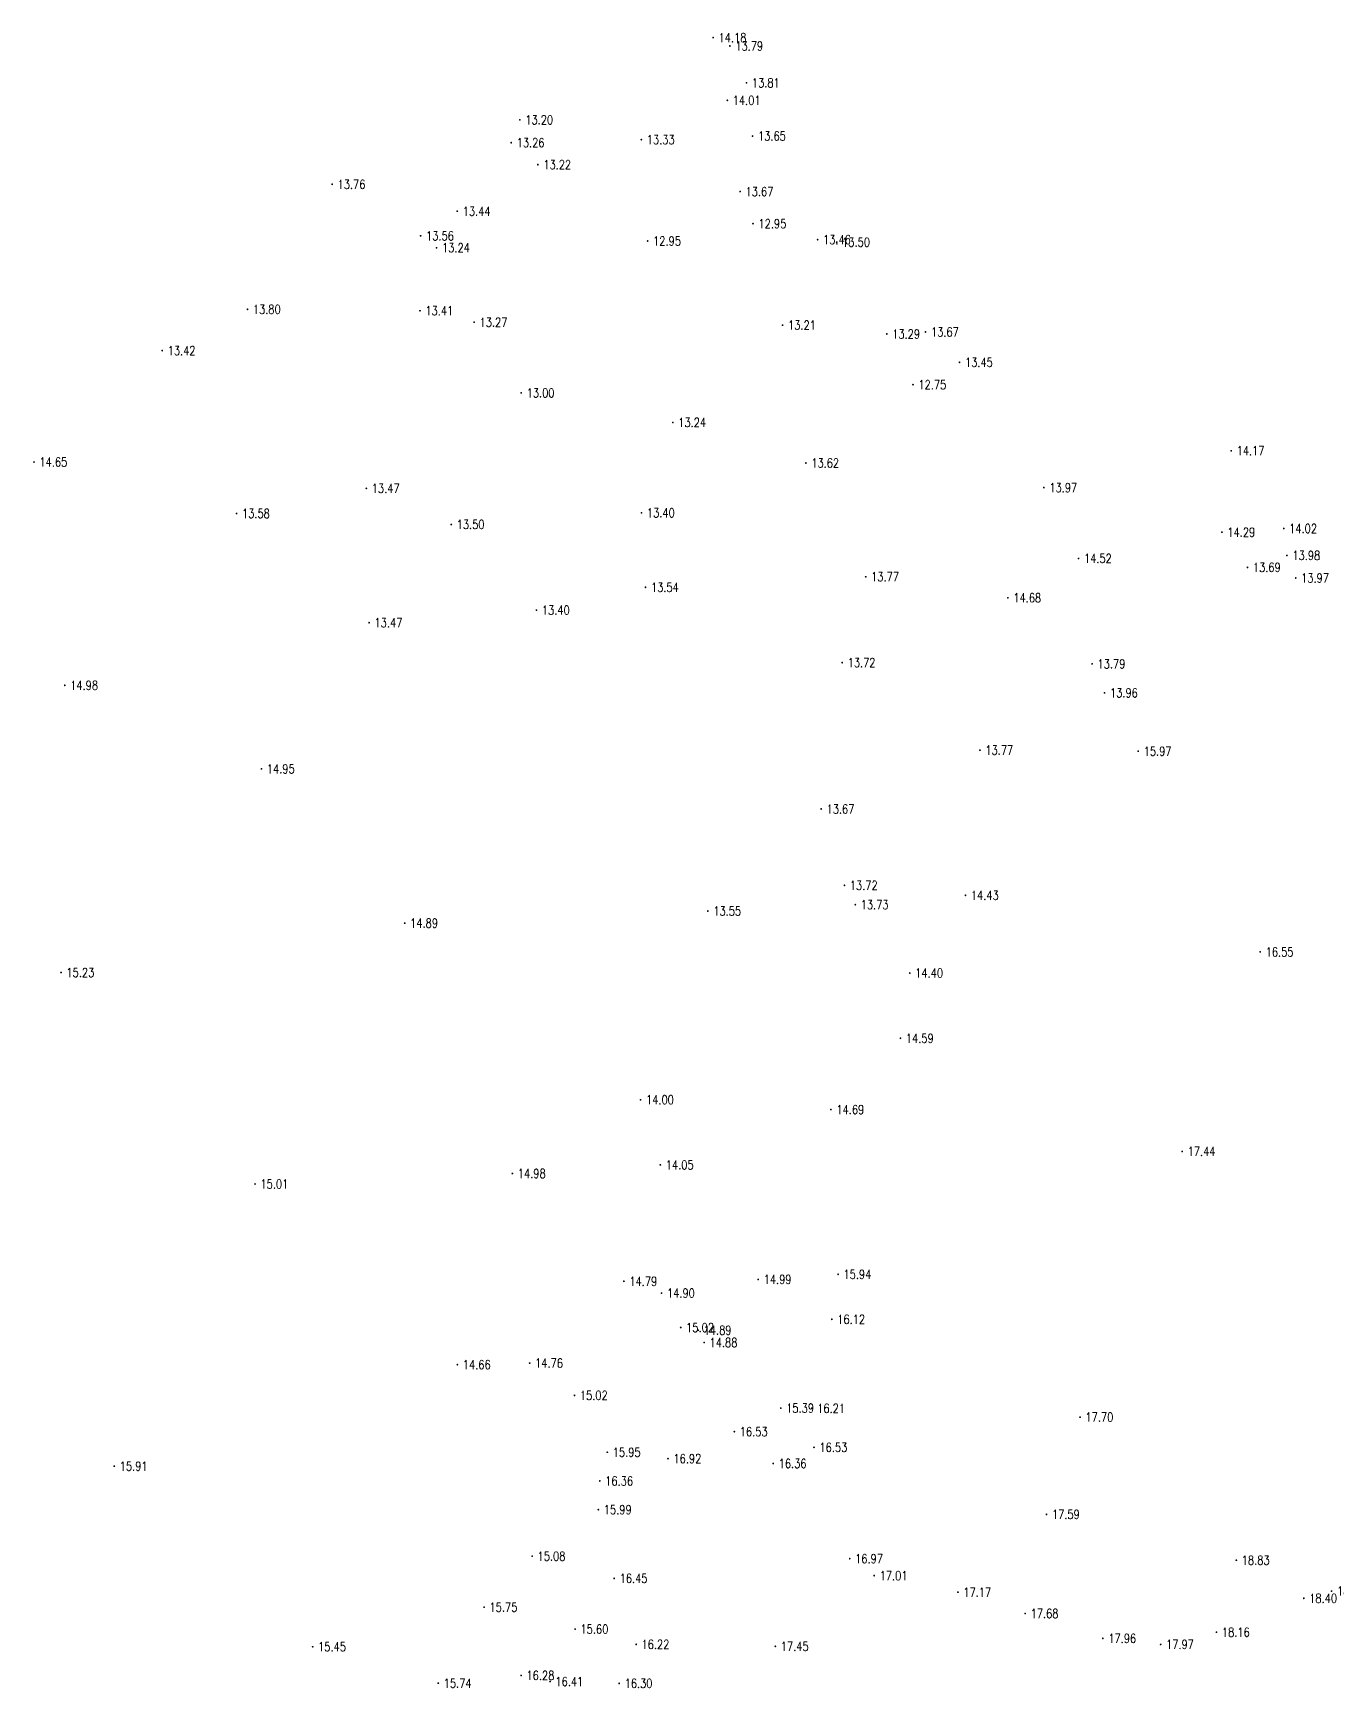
# Model space of a CAD drawing. Extents: x 476861 to 479475, y 2367369 to 2370541.
# Drawn here: x 477549.1 to 477693.5, y 2369233 to 2369416.3 of the extents above; entities that cross this region are included whole.
import ezdxf
from ezdxf.enums import TextEntityAlignment as Align

# ---------------------------------------------------------------- set-up
doc = ezdxf.new("R2010")
doc.units = 0
doc.header["$LTSCALE"] = 0.5
doc.layers.get('0').update_dxf_attribs({"linetype": 'CONTINUOUS'})
doc.layers.add('GCD', color=1, linetype='CONTINUOUS')
doc.styles.add('HZ', font='rs.shx', dxfattribs={"width": 0.8, "bigfont": 'hztxt.shx'})

# ---------------------------------------------------------------- blocks, each defined once
blk = doc.blocks.new('GC200')
at = {"linetype": 'Continuous', "const_width": 0.2, "flags": 128}
blk.add_lwpolyline([(-0.1, 0, 1), (0.1, 0, 1)], format="xyb", close=True, dxfattribs=at)

msp = doc.modelspace()

# ---------------------------------------------------------------- block references
at = {"layer": 'GCD', "linetype": 'Continuous'}
ref = msp.add_blockref('GC200', (477624.399, 2369415.782, 14.175), dxfattribs=dict(at, xscale=0.5, yscale=0.5, zscale=0.5))
ref.add_attrib('height', '14.18', dxfattribs={"linetype": 'Continuous', "height": 1, "style": 'HZ', "width": 0.8}).set_placement((477624.999, 2369415.782, 14.175), align=Align.MIDDLE_LEFT)
ref = msp.add_blockref('GC200', (477626.252, 2369414.854, 13.787), dxfattribs=dict(at, xscale=0.5, yscale=0.5, zscale=0.5))
ref.add_attrib('height', '13.79', dxfattribs={"linetype": 'Continuous', "height": 1, "style": 'HZ', "width": 0.8}).set_placement((477626.852, 2369414.854, 13.787), align=Align.MIDDLE_LEFT)
ref = msp.add_blockref('GC200', (477628.095, 2369410.769, 13.807), dxfattribs=dict(at, xscale=0.5, yscale=0.5, zscale=0.5))
ref.add_attrib('height', '13.81', dxfattribs={"linetype": 'Continuous', "height": 1, "style": 'HZ', "width": 0.8}).set_placement((477628.695, 2369410.769, 13.807), align=Align.MIDDLE_LEFT)
ref = msp.add_blockref('GC200', (477625.968, 2369408.832, 14.009), dxfattribs=dict(at, xscale=0.5, yscale=0.5, zscale=0.5))
ref.add_attrib('height', '14.01', dxfattribs={"linetype": 'Continuous', "height": 1, "style": 'HZ', "width": 0.8}).set_placement((477626.568, 2369408.832, 14.009), align=Align.MIDDLE_LEFT)
ref = msp.add_blockref('GC200', (477602.993, 2369406.673, 13.195), dxfattribs=dict(at, xscale=0.5, yscale=0.5, zscale=0.5))
ref.add_attrib('height', '13.20', dxfattribs={"linetype": 'Continuous', "height": 1, "style": 'HZ', "width": 0.8}).set_placement((477603.593, 2369406.673, 13.195), align=Align.MIDDLE_LEFT)
ref = msp.add_blockref('GC200', (477602.04, 2369404.148, 13.259), dxfattribs=dict(at, xscale=0.5, yscale=0.5, zscale=0.5))
ref.add_attrib('height', '13.26', dxfattribs={"linetype": 'Continuous', "height": 1, "style": 'HZ', "width": 0.8}).set_placement((477602.64, 2369404.148, 13.259), align=Align.MIDDLE_LEFT)
ref = msp.add_blockref('GC200', (477616.451, 2369404.484, 13.327), dxfattribs=dict(at, xscale=0.5, yscale=0.5, zscale=0.5))
ref.add_attrib('height', '13.33', dxfattribs={"linetype": 'Continuous', "height": 1, "style": 'HZ', "width": 0.8}).set_placement((477617.051, 2369404.484, 13.327), align=Align.MIDDLE_LEFT)
ref = msp.add_blockref('GC200', (477628.772, 2369404.879, 13.647), dxfattribs=dict(at, xscale=0.5, yscale=0.5, zscale=0.5))
ref.add_attrib('height', '13.65', dxfattribs={"linetype": 'Continuous', "height": 1, "style": 'HZ', "width": 0.8}).set_placement((477629.372, 2369404.879, 13.647), align=Align.MIDDLE_LEFT)
ref = msp.add_blockref('GC200', (477604.988, 2369401.712, 13.221), dxfattribs=dict(at, xscale=0.5, yscale=0.5, zscale=0.5))
ref.add_attrib('height', '13.22', dxfattribs={"linetype": 'Continuous', "height": 1, "style": 'HZ', "width": 0.8}).set_placement((477605.588, 2369401.712, 13.221), align=Align.MIDDLE_LEFT)
ref = msp.add_blockref('GC200', (477582.203, 2369399.54, 13.76), dxfattribs=dict(at, xscale=0.5, yscale=0.5, zscale=0.5))
ref.add_attrib('height', '13.76', dxfattribs={"linetype": 'Continuous', "height": 1, "style": 'HZ', "width": 0.8}).set_placement((477582.803, 2369399.54, 13.76), align=Align.MIDDLE_LEFT)
ref = msp.add_blockref('GC200', (477627.388, 2369398.731, 13.673), dxfattribs=dict(at, xscale=0.5, yscale=0.5, zscale=0.5))
ref.add_attrib('height', '13.67', dxfattribs={"linetype": 'Continuous', "height": 1, "style": 'HZ', "width": 0.8}).set_placement((477627.988, 2369398.731, 13.673), align=Align.MIDDLE_LEFT)
ref = msp.add_blockref('GC200', (477596.065, 2369396.553, 13.438), dxfattribs=dict(at, xscale=0.5, yscale=0.5, zscale=0.5))
ref.add_attrib('height', '13.44', dxfattribs={"linetype": 'Continuous', "height": 1, "style": 'HZ', "width": 0.8}).set_placement((477596.665, 2369396.553, 13.438), align=Align.MIDDLE_LEFT)
ref = msp.add_blockref('GC200', (477628.821, 2369395.177, 12.954), dxfattribs=dict(at, xscale=0.5, yscale=0.5, zscale=0.5))
ref.add_attrib('height', '12.95', dxfattribs={"linetype": 'Continuous', "height": 1, "style": 'HZ', "width": 0.8}).set_placement((477629.421, 2369395.177, 12.954), align=Align.MIDDLE_LEFT)
ref = msp.add_blockref('GC200', (477592.005, 2369393.826, 13.557), dxfattribs=dict(at, xscale=0.5, yscale=0.5, zscale=0.5))
ref.add_attrib('height', '13.56', dxfattribs={"linetype": 'Continuous', "height": 1, "style": 'HZ', "width": 0.8}).set_placement((477592.605, 2369393.826, 13.557), align=Align.MIDDLE_LEFT)
ref = msp.add_blockref('GC200', (477617.151, 2369393.253, 12.949), dxfattribs=dict(at, xscale=0.5, yscale=0.5, zscale=0.5))
ref.add_attrib('height', '12.95', dxfattribs={"linetype": 'Continuous', "height": 1, "style": 'HZ', "width": 0.8}).set_placement((477617.751, 2369393.253, 12.949), align=Align.MIDDLE_LEFT)
ref = msp.add_blockref('GC200', (477635.972, 2369393.409, 13.455), dxfattribs=dict(at, xscale=0.5, yscale=0.5, zscale=0.5))
ref.add_attrib('height', '13.46', dxfattribs={"linetype": 'Continuous', "height": 1, "style": 'HZ', "width": 0.8}).set_placement((477636.572, 2369393.409, 13.455), align=Align.MIDDLE_LEFT)
ref = msp.add_blockref('GC200', (477638.088, 2369393.125, 13.504), dxfattribs=dict(at, xscale=0.5, yscale=0.5, zscale=0.5))
ref.add_attrib('height', '13.50', dxfattribs={"linetype": 'Continuous', "height": 1, "style": 'HZ', "width": 0.8}).set_placement((477638.688, 2369393.125, 13.504), align=Align.MIDDLE_LEFT)
ref = msp.add_blockref('GC200', (477593.772, 2369392.508, 13.24), dxfattribs=dict(at, xscale=0.5, yscale=0.5, zscale=0.5))
ref.add_attrib('height', '13.24', dxfattribs={"linetype": 'Continuous', "height": 1, "style": 'HZ', "width": 0.8}).set_placement((477594.372, 2369392.508, 13.24), align=Align.MIDDLE_LEFT)
ref = msp.add_blockref('GC200', (477572.823, 2369385.691, 13.796), dxfattribs=dict(at, xscale=0.5, yscale=0.5, zscale=0.5))
ref.add_attrib('height', '13.80', dxfattribs={"linetype": 'Continuous', "height": 1, "style": 'HZ', "width": 0.8}).set_placement((477573.423, 2369385.691, 13.796), align=Align.MIDDLE_LEFT)
ref = msp.add_blockref('GC200', (477591.932, 2369385.531, 13.413), dxfattribs=dict(at, xscale=0.5, yscale=0.5, zscale=0.5))
ref.add_attrib('height', '13.41', dxfattribs={"linetype": 'Continuous', "height": 1, "style": 'HZ', "width": 0.8}).set_placement((477592.532, 2369385.531, 13.413), align=Align.MIDDLE_LEFT)
ref = msp.add_blockref('GC200', (477597.931, 2369384.26, 13.27), dxfattribs=dict(at, xscale=0.5, yscale=0.5, zscale=0.5))
ref.add_attrib('height', '13.27', dxfattribs={"linetype": 'Continuous', "height": 1, "style": 'HZ', "width": 0.8}).set_placement((477598.531, 2369384.26, 13.27), align=Align.MIDDLE_LEFT)
ref = msp.add_blockref('GC200', (477632.094, 2369383.939, 13.21), dxfattribs=dict(at, xscale=0.5, yscale=0.5, zscale=0.5))
ref.add_attrib('height', '13.21', dxfattribs={"linetype": 'Continuous', "height": 1, "style": 'HZ', "width": 0.8}).set_placement((477632.694, 2369383.939, 13.21), align=Align.MIDDLE_LEFT)
ref = msp.add_blockref('GC200', (477643.634, 2369382.96, 13.292), dxfattribs=dict(at, xscale=0.5, yscale=0.5, zscale=0.5))
ref.add_attrib('height', '13.29', dxfattribs={"linetype": 'Continuous', "height": 1, "style": 'HZ', "width": 0.8}).set_placement((477644.234, 2369382.96, 13.292), align=Align.MIDDLE_LEFT)
ref = msp.add_blockref('GC200', (477647.923, 2369383.183, 13.667), dxfattribs=dict(at, xscale=0.5, yscale=0.5, zscale=0.5))
ref.add_attrib('height', '13.67', dxfattribs={"linetype": 'Continuous', "height": 1, "style": 'HZ', "width": 0.8}).set_placement((477648.523, 2369383.183, 13.667), align=Align.MIDDLE_LEFT)
ref = msp.add_blockref('GC200', (477563.386, 2369381.116, 13.421), dxfattribs=dict(at, xscale=0.5, yscale=0.5, zscale=0.5))
ref.add_attrib('height', '13.42', dxfattribs={"linetype": 'Continuous', "height": 1, "style": 'HZ', "width": 0.8}).set_placement((477563.986, 2369381.116, 13.421), align=Align.MIDDLE_LEFT)
ref = msp.add_blockref('GC200', (477651.69, 2369379.819, 13.446), dxfattribs=dict(at, xscale=0.5, yscale=0.5, zscale=0.5))
ref.add_attrib('height', '13.45', dxfattribs={"linetype": 'Continuous', "height": 1, "style": 'HZ', "width": 0.8}).set_placement((477652.29, 2369379.819, 13.446), align=Align.MIDDLE_LEFT)
ref = msp.add_blockref('GC200', (477603.145, 2369376.434, 12.999), dxfattribs=dict(at, xscale=0.5, yscale=0.5, zscale=0.5))
ref.add_attrib('height', '13.00', dxfattribs={"linetype": 'Continuous', "height": 1, "style": 'HZ', "width": 0.8}).set_placement((477603.745, 2369376.434, 12.999), align=Align.MIDDLE_LEFT)
ref = msp.add_blockref('GC200', (477646.536, 2369377.344, 12.754), dxfattribs=dict(at, xscale=0.5, yscale=0.5, zscale=0.5))
ref.add_attrib('height', '12.75', dxfattribs={"linetype": 'Continuous', "height": 1, "style": 'HZ', "width": 0.8}).set_placement((477647.136, 2369377.344, 12.754), align=Align.MIDDLE_LEFT)
ref = msp.add_blockref('GC200', (477619.934, 2369373.159, 13.24), dxfattribs=dict(at, xscale=0.5, yscale=0.5, zscale=0.5))
ref.add_attrib('height', '13.24', dxfattribs={"linetype": 'Continuous', "height": 1, "style": 'HZ', "width": 0.8}).set_placement((477620.534, 2369373.159, 13.24), align=Align.MIDDLE_LEFT)
ref = msp.add_blockref('GC200', (477681.784, 2369370.024, 14.17), dxfattribs=dict(at, xscale=0.5, yscale=0.5, zscale=0.5))
ref.add_attrib('height', '14.17', dxfattribs={"linetype": 'Continuous', "height": 1, "style": 'HZ', "width": 0.8}).set_placement((477682.384, 2369370.024, 14.17), align=Align.MIDDLE_LEFT)
ref = msp.add_blockref('GC200', (477549.182, 2369368.775, 14.65), dxfattribs=dict(at, xscale=0.5, yscale=0.5, zscale=0.5))
ref.add_attrib('height', '14.65', dxfattribs={"linetype": 'Continuous', "height": 1, "style": 'HZ', "width": 0.8}).set_placement((477549.782, 2369368.775, 14.65), align=Align.MIDDLE_LEFT)
ref = msp.add_blockref('GC200', (477634.671, 2369368.67, 13.62), dxfattribs=dict(at, xscale=0.5, yscale=0.5, zscale=0.5))
ref.add_attrib('height', '13.62', dxfattribs={"linetype": 'Continuous', "height": 1, "style": 'HZ', "width": 0.8}).set_placement((477635.271, 2369368.67, 13.62), align=Align.MIDDLE_LEFT)
ref = msp.add_blockref('GC200', (477585.994, 2369365.859, 13.465), dxfattribs=dict(at, xscale=0.5, yscale=0.5, zscale=0.5))
ref.add_attrib('height', '13.47', dxfattribs={"linetype": 'Continuous', "height": 1, "style": 'HZ', "width": 0.8}).set_placement((477586.594, 2369365.859, 13.465), align=Align.MIDDLE_LEFT)
ref = msp.add_blockref('GC200', (477661.032, 2369365.946, 13.97), dxfattribs=dict(at, xscale=0.5, yscale=0.5, zscale=0.5))
ref.add_attrib('height', '13.97', dxfattribs={"linetype": 'Continuous', "height": 1, "style": 'HZ', "width": 0.8}).set_placement((477661.632, 2369365.946, 13.97), align=Align.MIDDLE_LEFT)
ref = msp.add_blockref('GC200', (477571.619, 2369363.079, 13.58), dxfattribs=dict(at, xscale=0.5, yscale=0.5, zscale=0.5))
ref.add_attrib('height', '13.58', dxfattribs={"linetype": 'Continuous', "height": 1, "style": 'HZ', "width": 0.8}).set_placement((477572.219, 2369363.079, 13.58), align=Align.MIDDLE_LEFT)
ref = msp.add_blockref('GC200', (477595.399, 2369361.863, 13.498), dxfattribs=dict(at, xscale=0.5, yscale=0.5, zscale=0.5))
ref.add_attrib('height', '13.50', dxfattribs={"linetype": 'Continuous', "height": 1, "style": 'HZ', "width": 0.8}).set_placement((477595.999, 2369361.863, 13.498), align=Align.MIDDLE_LEFT)
ref = msp.add_blockref('GC200', (477616.464, 2369363.151, 13.398), dxfattribs=dict(at, xscale=0.5, yscale=0.5, zscale=0.5))
ref.add_attrib('height', '13.40', dxfattribs={"linetype": 'Continuous', "height": 1, "style": 'HZ', "width": 0.8}).set_placement((477617.064, 2369363.151, 13.398), align=Align.MIDDLE_LEFT)
ref = msp.add_blockref('GC200', (477680.756, 2369361.005, 14.288), dxfattribs=dict(at, xscale=0.5, yscale=0.5, zscale=0.5))
ref.add_attrib('height', '14.29', dxfattribs={"linetype": 'Continuous', "height": 1, "style": 'HZ', "width": 0.8}).set_placement((477681.356, 2369361.005, 14.288), align=Align.MIDDLE_LEFT)
ref = msp.add_blockref('GC200', (477687.6, 2369361.415, 14.02), dxfattribs=dict(at, xscale=0.5, yscale=0.5, zscale=0.5))
ref.add_attrib('height', '14.02', dxfattribs={"linetype": 'Continuous', "height": 1, "style": 'HZ', "width": 0.8}).set_placement((477688.2, 2369361.415, 14.02), align=Align.MIDDLE_LEFT)
ref = msp.add_blockref('GC200', (477664.871, 2369358.101, 14.52), dxfattribs=dict(at, xscale=0.5, yscale=0.5, zscale=0.5))
ref.add_attrib('height', '14.52', dxfattribs={"linetype": 'Continuous', "height": 1, "style": 'HZ', "width": 0.8}).set_placement((477665.471, 2369358.101, 14.52), align=Align.MIDDLE_LEFT)
ref = msp.add_blockref('GC200', (477687.956, 2369358.434, 13.983), dxfattribs=dict(at, xscale=0.5, yscale=0.5, zscale=0.5))
ref.add_attrib('height', '13.98', dxfattribs={"linetype": 'Continuous', "height": 1, "style": 'HZ', "width": 0.8}).set_placement((477688.556, 2369358.434, 13.983), align=Align.MIDDLE_LEFT)
ref = msp.add_blockref('GC200', (477641.301, 2369356.071, 13.774), dxfattribs=dict(at, xscale=0.5, yscale=0.5, zscale=0.5))
ref.add_attrib('height', '13.77', dxfattribs={"linetype": 'Continuous', "height": 1, "style": 'HZ', "width": 0.8}).set_placement((477641.901, 2369356.071, 13.774), align=Align.MIDDLE_LEFT)
ref = msp.add_blockref('GC200', (477683.581, 2369357.113, 13.686), dxfattribs=dict(at, xscale=0.5, yscale=0.5, zscale=0.5))
ref.add_attrib('height', '13.69', dxfattribs={"linetype": 'Continuous', "height": 1, "style": 'HZ', "width": 0.8}).set_placement((477684.181, 2369357.113, 13.686), align=Align.MIDDLE_LEFT)
ref = msp.add_blockref('GC200', (477616.913, 2369354.902, 13.54), dxfattribs=dict(at, xscale=0.5, yscale=0.5, zscale=0.5))
ref.add_attrib('height', '13.54', dxfattribs={"linetype": 'Continuous', "height": 1, "style": 'HZ', "width": 0.8}).set_placement((477617.513, 2369354.902, 13.54), align=Align.MIDDLE_LEFT)
ref = msp.add_blockref('GC200', (477688.927, 2369355.938, 13.965), dxfattribs=dict(at, xscale=0.5, yscale=0.5, zscale=0.5))
ref.add_attrib('height', '13.97', dxfattribs={"linetype": 'Continuous', "height": 1, "style": 'HZ', "width": 0.8}).set_placement((477689.527, 2369355.938, 13.965), align=Align.MIDDLE_LEFT)
ref = msp.add_blockref('GC200', (477604.831, 2369352.374, 13.401), dxfattribs=dict(at, xscale=0.5, yscale=0.5, zscale=0.5))
ref.add_attrib('height', '13.40', dxfattribs={"linetype": 'Continuous', "height": 1, "style": 'HZ', "width": 0.8}).set_placement((477605.431, 2369352.374, 13.401), align=Align.MIDDLE_LEFT)
ref = msp.add_blockref('GC200', (477657.048, 2369353.741, 14.68), dxfattribs=dict(at, xscale=0.5, yscale=0.5, zscale=0.5))
ref.add_attrib('height', '14.68', dxfattribs={"linetype": 'Continuous', "height": 1, "style": 'HZ', "width": 0.8}).set_placement((477657.648, 2369353.741, 14.68), align=Align.MIDDLE_LEFT)
ref = msp.add_blockref('GC200', (477586.296, 2369350.986, 13.47), dxfattribs=dict(at, xscale=0.5, yscale=0.5, zscale=0.5))
ref.add_attrib('height', '13.47', dxfattribs={"linetype": 'Continuous', "height": 1, "style": 'HZ', "width": 0.8}).set_placement((477586.896, 2369350.986, 13.47), align=Align.MIDDLE_LEFT)
ref = msp.add_blockref('GC200', (477638.695, 2369346.565, 13.72), dxfattribs=dict(at, xscale=0.5, yscale=0.5, zscale=0.5))
ref.add_attrib('height', '13.72', dxfattribs={"linetype": 'Continuous', "height": 1, "style": 'HZ', "width": 0.8}).set_placement((477639.295, 2369346.565, 13.72), align=Align.MIDDLE_LEFT)
ref = msp.add_blockref('GC200', (477666.374, 2369346.423, 13.786), dxfattribs=dict(at, xscale=0.5, yscale=0.5, zscale=0.5))
ref.add_attrib('height', '13.79', dxfattribs={"linetype": 'Continuous', "height": 1, "style": 'HZ', "width": 0.8}).set_placement((477666.974, 2369346.423, 13.786), align=Align.MIDDLE_LEFT)
ref = msp.add_blockref('GC200', (477552.592, 2369344.047, 14.98), dxfattribs=dict(at, xscale=0.5, yscale=0.5, zscale=0.5))
ref.add_attrib('height', '14.98', dxfattribs={"linetype": 'Continuous', "height": 1, "style": 'HZ', "width": 0.8}).set_placement((477553.192, 2369344.047, 14.98), align=Align.MIDDLE_LEFT)
ref = msp.add_blockref('GC200', (477667.753, 2369343.215, 13.955), dxfattribs=dict(at, xscale=0.5, yscale=0.5, zscale=0.5))
ref.add_attrib('height', '13.96', dxfattribs={"linetype": 'Continuous', "height": 1, "style": 'HZ', "width": 0.8}).set_placement((477668.353, 2369343.215, 13.955), align=Align.MIDDLE_LEFT)
ref = msp.add_blockref('GC200', (477653.953, 2369336.867, 13.773), dxfattribs=dict(at, xscale=0.5, yscale=0.5, zscale=0.5))
ref.add_attrib('height', '13.77', dxfattribs={"linetype": 'Continuous', "height": 1, "style": 'HZ', "width": 0.8}).set_placement((477654.553, 2369336.867, 13.773), align=Align.MIDDLE_LEFT)
ref = msp.add_blockref('GC200', (477671.483, 2369336.749, 15.966), dxfattribs=dict(at, xscale=0.5, yscale=0.5, zscale=0.5))
ref.add_attrib('height', '15.97', dxfattribs={"linetype": 'Continuous', "height": 1, "style": 'HZ', "width": 0.8}).set_placement((477672.083, 2369336.749, 15.966), align=Align.MIDDLE_LEFT)
ref = msp.add_blockref('GC200', (477574.375, 2369334.797, 14.95), dxfattribs=dict(at, xscale=0.5, yscale=0.5, zscale=0.5))
ref.add_attrib('height', '14.95', dxfattribs={"linetype": 'Continuous', "height": 1, "style": 'HZ', "width": 0.8}).set_placement((477574.975, 2369334.797, 14.95), align=Align.MIDDLE_LEFT)
ref = msp.add_blockref('GC200', (477636.364, 2369330.353, 13.67), dxfattribs=dict(at, xscale=0.5, yscale=0.5, zscale=0.5))
ref.add_attrib('height', '13.67', dxfattribs={"linetype": 'Continuous', "height": 1, "style": 'HZ', "width": 0.8}).set_placement((477636.964, 2369330.353, 13.67), align=Align.MIDDLE_LEFT)
ref = msp.add_blockref('GC200', (477638.94, 2369321.895, 13.723), dxfattribs=dict(at, xscale=0.5, yscale=0.5, zscale=0.5))
ref.add_attrib('height', '13.72', dxfattribs={"linetype": 'Continuous', "height": 1, "style": 'HZ', "width": 0.8}).set_placement((477639.54, 2369321.895, 13.723), align=Align.MIDDLE_LEFT)
ref = msp.add_blockref('GC200', (477640.144, 2369319.757, 13.729), dxfattribs=dict(at, xscale=0.5, yscale=0.5, zscale=0.5))
ref.add_attrib('height', '13.73', dxfattribs={"linetype": 'Continuous', "height": 1, "style": 'HZ', "width": 0.8}).set_placement((477640.744, 2369319.757, 13.729), align=Align.MIDDLE_LEFT)
ref = msp.add_blockref('GC200', (477652.346, 2369320.791, 14.425), dxfattribs=dict(at, xscale=0.5, yscale=0.5, zscale=0.5))
ref.add_attrib('height', '14.43', dxfattribs={"linetype": 'Continuous', "height": 1, "style": 'HZ', "width": 0.8}).set_placement((477652.946, 2369320.791, 14.425), align=Align.MIDDLE_LEFT)
ref = msp.add_blockref('GC200', (477590.24, 2369317.709, 14.89), dxfattribs=dict(at, xscale=0.5, yscale=0.5, zscale=0.5))
ref.add_attrib('height', '14.89', dxfattribs={"linetype": 'Continuous', "height": 1, "style": 'HZ', "width": 0.8}).set_placement((477590.84, 2369317.709, 14.89), align=Align.MIDDLE_LEFT)
ref = msp.add_blockref('GC200', (477623.817, 2369319.048, 13.55), dxfattribs=dict(at, xscale=0.5, yscale=0.5, zscale=0.5))
ref.add_attrib('height', '13.55', dxfattribs={"linetype": 'Continuous', "height": 1, "style": 'HZ', "width": 0.8}).set_placement((477624.417, 2369319.048, 13.55), align=Align.MIDDLE_LEFT)
ref = msp.add_blockref('GC200', (477684.992, 2369314.522, 16.55), dxfattribs=dict(at, xscale=0.5, yscale=0.5, zscale=0.5))
ref.add_attrib('height', '16.55', dxfattribs={"linetype": 'Continuous', "height": 1, "style": 'HZ', "width": 0.8}).set_placement((477685.592, 2369314.522, 16.55), align=Align.MIDDLE_LEFT)
ref = msp.add_blockref('GC200', (477552.175, 2369312.242, 15.23), dxfattribs=dict(at, xscale=0.5, yscale=0.5, zscale=0.5))
ref.add_attrib('height', '15.23', dxfattribs={"linetype": 'Continuous', "height": 1, "style": 'HZ', "width": 0.8}).set_placement((477552.775, 2369312.242, 15.23), align=Align.MIDDLE_LEFT)
ref = msp.add_blockref('GC200', (477646.179, 2369312.183, 14.404), dxfattribs=dict(at, xscale=0.5, yscale=0.5, zscale=0.5))
ref.add_attrib('height', '14.40', dxfattribs={"linetype": 'Continuous', "height": 1, "style": 'HZ', "width": 0.8}).set_placement((477646.779, 2369312.183, 14.404), align=Align.MIDDLE_LEFT)
ref = msp.add_blockref('GC200', (477645.145, 2369304.957, 14.59), dxfattribs=dict(at, xscale=0.5, yscale=0.5, zscale=0.5))
ref.add_attrib('height', '14.59', dxfattribs={"linetype": 'Continuous', "height": 1, "style": 'HZ', "width": 0.8}).set_placement((477645.745, 2369304.957, 14.59), align=Align.MIDDLE_LEFT)
ref = msp.add_blockref('GC200', (477616.366, 2369298.151, 14.004), dxfattribs=dict(at, xscale=0.5, yscale=0.5, zscale=0.5))
ref.add_attrib('height', '14.00', dxfattribs={"linetype": 'Continuous', "height": 1, "style": 'HZ', "width": 0.8}).set_placement((477616.966, 2369298.151, 14.004), align=Align.MIDDLE_LEFT)
ref = msp.add_blockref('GC200', (477637.448, 2369297.065, 14.694), dxfattribs=dict(at, xscale=0.5, yscale=0.5, zscale=0.5))
ref.add_attrib('height', '14.69', dxfattribs={"linetype": 'Continuous', "height": 1, "style": 'HZ', "width": 0.8}).set_placement((477638.048, 2369297.065, 14.694), align=Align.MIDDLE_LEFT)
ref = msp.add_blockref('GC200', (477676.354, 2369292.427, 17.44), dxfattribs=dict(at, xscale=0.5, yscale=0.5, zscale=0.5))
ref.add_attrib('height', '17.44', dxfattribs={"linetype": 'Continuous', "height": 1, "style": 'HZ', "width": 0.8}).set_placement((477676.954, 2369292.427, 17.44), align=Align.MIDDLE_LEFT)
ref = msp.add_blockref('GC200', (477618.554, 2369290.936, 14.051), dxfattribs=dict(at, xscale=0.5, yscale=0.5, zscale=0.5))
ref.add_attrib('height', '14.05', dxfattribs={"linetype": 'Continuous', "height": 1, "style": 'HZ', "width": 0.8}).set_placement((477619.154, 2369290.936, 14.051), align=Align.MIDDLE_LEFT)
ref = msp.add_blockref('GC200', (477573.666, 2369288.817, 15.01), dxfattribs=dict(at, xscale=0.5, yscale=0.5, zscale=0.5))
ref.add_attrib('height', '15.01', dxfattribs={"linetype": 'Continuous', "height": 1, "style": 'HZ', "width": 0.8}).set_placement((477574.266, 2369288.817, 15.01), align=Align.MIDDLE_LEFT)
ref = msp.add_blockref('GC200', (477602.168, 2369289.983, 14.977), dxfattribs=dict(at, xscale=0.5, yscale=0.5, zscale=0.5))
ref.add_attrib('height', '14.98', dxfattribs={"linetype": 'Continuous', "height": 1, "style": 'HZ', "width": 0.8}).set_placement((477602.768, 2369289.983, 14.977), align=Align.MIDDLE_LEFT)
ref = msp.add_blockref('GC200', (477614.522, 2369278.048, 14.789), dxfattribs=dict(at, xscale=0.5, yscale=0.5, zscale=0.5))
ref.add_attrib('height', '14.79', dxfattribs={"linetype": 'Continuous', "height": 1, "style": 'HZ', "width": 0.8}).set_placement((477615.122, 2369278.048, 14.789), align=Align.MIDDLE_LEFT)
ref = msp.add_blockref('GC200', (477629.398, 2369278.255, 14.991), dxfattribs=dict(at, xscale=0.5, yscale=0.5, zscale=0.5))
ref.add_attrib('height', '14.99', dxfattribs={"linetype": 'Continuous', "height": 1, "style": 'HZ', "width": 0.8}).set_placement((477629.998, 2369278.255, 14.991), align=Align.MIDDLE_LEFT)
ref = msp.add_blockref('GC200', (477638.239, 2369278.82, 15.94), dxfattribs=dict(at, xscale=0.5, yscale=0.5, zscale=0.5))
ref.add_attrib('height', '15.94', dxfattribs={"linetype": 'Continuous', "height": 1, "style": 'HZ', "width": 0.8}).set_placement((477638.839, 2369278.82, 15.94), align=Align.MIDDLE_LEFT)
ref = msp.add_blockref('GC200', (477618.686, 2369276.734, 14.901), dxfattribs=dict(at, xscale=0.5, yscale=0.5, zscale=0.5))
ref.add_attrib('height', '14.90', dxfattribs={"linetype": 'Continuous', "height": 1, "style": 'HZ', "width": 0.8}).set_placement((477619.286, 2369276.734, 14.901), align=Align.MIDDLE_LEFT)
ref = msp.add_blockref('GC200', (477637.543, 2369273.838, 16.115), dxfattribs=dict(at, xscale=0.5, yscale=0.5, zscale=0.5))
ref.add_attrib('height', '16.12', dxfattribs={"linetype": 'Continuous', "height": 1, "style": 'HZ', "width": 0.8}).set_placement((477638.143, 2369273.838, 16.115), align=Align.MIDDLE_LEFT)
ref = msp.add_blockref('GC200', (477620.809, 2369272.925, 15.024), dxfattribs=dict(at, xscale=0.5, yscale=0.5, zscale=0.5))
ref.add_attrib('height', '15.02', dxfattribs={"linetype": 'Continuous', "height": 1, "style": 'HZ', "width": 0.8}).set_placement((477621.409, 2369272.925, 15.024), align=Align.MIDDLE_LEFT)
ref = msp.add_blockref('GC200', (477622.75, 2369272.628, 14.885), dxfattribs=dict(at, xscale=0.5, yscale=0.5, zscale=0.5))
ref.add_attrib('height', '14.89', dxfattribs={"linetype": 'Continuous', "height": 1, "style": 'HZ', "width": 0.8}).set_placement((477623.35, 2369272.628, 14.885), align=Align.MIDDLE_LEFT)
ref = msp.add_blockref('GC200', (477623.405, 2369271.266, 14.88), dxfattribs=dict(at, xscale=0.5, yscale=0.5, zscale=0.5))
ref.add_attrib('height', '14.88', dxfattribs={"linetype": 'Continuous', "height": 1, "style": 'HZ', "width": 0.8}).set_placement((477624.005, 2369271.266, 14.88), align=Align.MIDDLE_LEFT)
ref = msp.add_blockref('GC200', (477596.075, 2369268.814, 14.663), dxfattribs=dict(at, xscale=0.5, yscale=0.5, zscale=0.5))
ref.add_attrib('height', '14.66', dxfattribs={"linetype": 'Continuous', "height": 1, "style": 'HZ', "width": 0.8}).set_placement((477596.675, 2369268.814, 14.663), align=Align.MIDDLE_LEFT)
ref = msp.add_blockref('GC200', (477604.082, 2369268.984, 14.76), dxfattribs=dict(at, xscale=0.5, yscale=0.5, zscale=0.5))
ref.add_attrib('height', '14.76', dxfattribs={"linetype": 'Continuous', "height": 1, "style": 'HZ', "width": 0.8}).set_placement((477604.682, 2369268.984, 14.76), align=Align.MIDDLE_LEFT)
ref = msp.add_blockref('GC200', (477609.042, 2369265.413, 15.02), dxfattribs=dict(at, xscale=0.5, yscale=0.5, zscale=0.5))
ref.add_attrib('height', '15.02', dxfattribs={"linetype": 'Continuous', "height": 1, "style": 'HZ', "width": 0.8}).set_placement((477609.642, 2369265.413, 15.02), align=Align.MIDDLE_LEFT)
ref = msp.add_blockref('GC200', (477631.892, 2369263.999, 15.391), dxfattribs=dict(at, xscale=0.5, yscale=0.5, zscale=0.5))
ref.add_attrib('height', '15.39', dxfattribs={"linetype": 'Continuous', "height": 1, "style": 'HZ', "width": 0.8}).set_placement((477632.492, 2369263.999, 15.391), align=Align.MIDDLE_LEFT)
ref = msp.add_blockref('GC200', (477635.327, 2369263.979, 16.211), dxfattribs=dict(at, xscale=0.5, yscale=0.5, zscale=0.5))
ref.add_attrib('height', '16.21', dxfattribs={"linetype": 'Continuous', "height": 1, "style": 'HZ', "width": 0.8}).set_placement((477635.927, 2369263.979, 16.211), align=Align.MIDDLE_LEFT)
ref = msp.add_blockref('GC200', (477665.035, 2369263.001, 17.702), dxfattribs=dict(at, xscale=0.5, yscale=0.5, zscale=0.5))
ref.add_attrib('height', '17.70', dxfattribs={"linetype": 'Continuous', "height": 1, "style": 'HZ', "width": 0.8}).set_placement((477665.635, 2369263.001, 17.702), align=Align.MIDDLE_LEFT)
ref = msp.add_blockref('GC200', (477626.748, 2369261.392, 16.525), dxfattribs=dict(at, xscale=0.5, yscale=0.5, zscale=0.5))
ref.add_attrib('height', '16.53', dxfattribs={"linetype": 'Continuous', "height": 1, "style": 'HZ', "width": 0.8}).set_placement((477627.348, 2369261.392, 16.525), align=Align.MIDDLE_LEFT)
ref = msp.add_blockref('GC200', (477612.681, 2369259.113, 15.948), dxfattribs=dict(at, xscale=0.5, yscale=0.5, zscale=0.5))
ref.add_attrib('height', '15.95', dxfattribs={"linetype": 'Continuous', "height": 1, "style": 'HZ', "width": 0.8}).set_placement((477613.281, 2369259.113, 15.948), align=Align.MIDDLE_LEFT)
ref = msp.add_blockref('GC200', (477635.573, 2369259.659, 16.531), dxfattribs=dict(at, xscale=0.5, yscale=0.5, zscale=0.5))
ref.add_attrib('height', '16.53', dxfattribs={"linetype": 'Continuous', "height": 1, "style": 'HZ', "width": 0.8}).set_placement((477636.173, 2369259.659, 16.531), align=Align.MIDDLE_LEFT)
ref = msp.add_blockref('GC200', (477558.076, 2369257.567, 15.91), dxfattribs=dict(at, xscale=0.5, yscale=0.5, zscale=0.5))
ref.add_attrib('height', '15.91', dxfattribs={"linetype": 'Continuous', "height": 1, "style": 'HZ', "width": 0.8}).set_placement((477558.676, 2369257.567, 15.91), align=Align.MIDDLE_LEFT)
ref = msp.add_blockref('GC200', (477619.405, 2369258.405, 16.918), dxfattribs=dict(at, xscale=0.5, yscale=0.5, zscale=0.5))
ref.add_attrib('height', '16.92', dxfattribs={"linetype": 'Continuous', "height": 1, "style": 'HZ', "width": 0.8}).set_placement((477620.005, 2369258.405, 16.918), align=Align.MIDDLE_LEFT)
ref = msp.add_blockref('GC200', (477631.059, 2369257.867, 16.358), dxfattribs=dict(at, xscale=0.5, yscale=0.5, zscale=0.5))
ref.add_attrib('height', '16.36', dxfattribs={"linetype": 'Continuous', "height": 1, "style": 'HZ', "width": 0.8}).set_placement((477631.659, 2369257.867, 16.358), align=Align.MIDDLE_LEFT)
ref = msp.add_blockref('GC200', (477611.845, 2369255.934, 16.36), dxfattribs=dict(at, xscale=0.5, yscale=0.5, zscale=0.5))
ref.add_attrib('height', '16.36', dxfattribs={"linetype": 'Continuous', "height": 1, "style": 'HZ', "width": 0.8}).set_placement((477612.445, 2369255.934, 16.36), align=Align.MIDDLE_LEFT)
ref = msp.add_blockref('GC200', (477611.69, 2369252.755, 15.992), dxfattribs=dict(at, xscale=0.5, yscale=0.5, zscale=0.5))
ref.add_attrib('height', '15.99', dxfattribs={"linetype": 'Continuous', "height": 1, "style": 'HZ', "width": 0.8}).set_placement((477612.29, 2369252.755, 15.992), align=Align.MIDDLE_LEFT)
ref = msp.add_blockref('GC200', (477661.326, 2369252.234, 17.585), dxfattribs=dict(at, xscale=0.5, yscale=0.5, zscale=0.5))
ref.add_attrib('height', '17.59', dxfattribs={"linetype": 'Continuous', "height": 1, "style": 'HZ', "width": 0.8}).set_placement((477661.926, 2369252.234, 17.585), align=Align.MIDDLE_LEFT)
ref = msp.add_blockref('GC200', (477604.356, 2369247.602, 15.083), dxfattribs=dict(at, xscale=0.5, yscale=0.5, zscale=0.5))
ref.add_attrib('height', '15.08', dxfattribs={"linetype": 'Continuous', "height": 1, "style": 'HZ', "width": 0.8}).set_placement((477604.956, 2369247.602, 15.083), align=Align.MIDDLE_LEFT)
ref = msp.add_blockref('GC200', (477639.53, 2369247.329, 16.966), dxfattribs=dict(at, xscale=0.5, yscale=0.5, zscale=0.5))
ref.add_attrib('height', '16.97', dxfattribs={"linetype": 'Continuous', "height": 1, "style": 'HZ', "width": 0.8}).set_placement((477640.13, 2369247.329, 16.966), align=Align.MIDDLE_LEFT)
ref = msp.add_blockref('GC200', (477682.348, 2369247.157, 18.831), dxfattribs=dict(at, xscale=0.5, yscale=0.5, zscale=0.5))
ref.add_attrib('height', '18.83', dxfattribs={"linetype": 'Continuous', "height": 1, "style": 'HZ', "width": 0.8}).set_placement((477682.948, 2369247.157, 18.831), align=Align.MIDDLE_LEFT)
ref = msp.add_blockref('GC200', (477613.441, 2369245.146, 16.449), dxfattribs=dict(at, xscale=0.5, yscale=0.5, zscale=0.5))
ref.add_attrib('height', '16.45', dxfattribs={"linetype": 'Continuous', "height": 1, "style": 'HZ', "width": 0.8}).set_placement((477614.041, 2369245.146, 16.449), align=Align.MIDDLE_LEFT)
ref = msp.add_blockref('GC200', (477642.239, 2369245.45, 17.01), dxfattribs=dict(at, xscale=0.5, yscale=0.5, zscale=0.5))
ref.add_attrib('height', '17.01', dxfattribs={"linetype": 'Continuous', "height": 1, "style": 'HZ', "width": 0.8}).set_placement((477642.839, 2369245.45, 17.01), align=Align.MIDDLE_LEFT)
ref = msp.add_blockref('GC200', (477651.515, 2369243.612, 17.165), dxfattribs=dict(at, xscale=0.5, yscale=0.5, zscale=0.5))
ref.add_attrib('height', '17.17', dxfattribs={"linetype": 'Continuous', "height": 1, "style": 'HZ', "width": 0.8}).set_placement((477652.115, 2369243.612, 17.165), align=Align.MIDDLE_LEFT)
ref = msp.add_blockref('GC200', (477689.818, 2369242.936, 18.398), dxfattribs=dict(at, xscale=0.5, yscale=0.5, zscale=0.5))
ref.add_attrib('height', '18.40', dxfattribs={"linetype": 'Continuous', "height": 1, "style": 'HZ', "width": 0.8}).set_placement((477690.418, 2369242.936, 18.398), align=Align.MIDDLE_LEFT)
ref = msp.add_blockref('GC200', (477692.896, 2369243.734, 18.302), dxfattribs=dict(at, xscale=0.5, yscale=0.5, zscale=0.5))
ref.add_attrib('height', '18.30', dxfattribs={"linetype": 'Continuous', "height": 1, "style": 'HZ', "width": 0.8}).set_placement((477693.496, 2369243.734, 18.302), align=Align.MIDDLE_LEFT)
ref = msp.add_blockref('GC200', (477599.032, 2369241.951, 15.754), dxfattribs=dict(at, xscale=0.5, yscale=0.5, zscale=0.5))
ref.add_attrib('height', '15.75', dxfattribs={"linetype": 'Continuous', "height": 1, "style": 'HZ', "width": 0.8}).set_placement((477599.632, 2369241.951, 15.754), align=Align.MIDDLE_LEFT)
ref = msp.add_blockref('GC200', (477658.962, 2369241.255, 17.684), dxfattribs=dict(at, xscale=0.5, yscale=0.5, zscale=0.5))
ref.add_attrib('height', '17.68', dxfattribs={"linetype": 'Continuous', "height": 1, "style": 'HZ', "width": 0.8}).set_placement((477659.562, 2369241.255, 17.684), align=Align.MIDDLE_LEFT)
ref = msp.add_blockref('GC200', (477609.11, 2369239.522, 15.597), dxfattribs=dict(at, xscale=0.5, yscale=0.5, zscale=0.5))
ref.add_attrib('height', '15.60', dxfattribs={"linetype": 'Continuous', "height": 1, "style": 'HZ', "width": 0.8}).set_placement((477609.71, 2369239.522, 15.597), align=Align.MIDDLE_LEFT)
ref = msp.add_blockref('GC200', (477680.148, 2369239.182, 18.16), dxfattribs=dict(at, xscale=0.5, yscale=0.5, zscale=0.5))
ref.add_attrib('height', '18.16', dxfattribs={"linetype": 'Continuous', "height": 1, "style": 'HZ', "width": 0.8}).set_placement((477680.748, 2369239.182, 18.16), align=Align.MIDDLE_LEFT)
ref = msp.add_blockref('GC200', (477580.049, 2369237.57, 15.449), dxfattribs=dict(at, xscale=0.5, yscale=0.5, zscale=0.5))
ref.add_attrib('height', '15.45', dxfattribs={"linetype": 'Continuous', "height": 1, "style": 'HZ', "width": 0.8}).set_placement((477580.649, 2369237.57, 15.449), align=Align.MIDDLE_LEFT)
ref = msp.add_blockref('GC200', (477615.87, 2369237.836, 16.223), dxfattribs=dict(at, xscale=0.5, yscale=0.5, zscale=0.5))
ref.add_attrib('height', '16.22', dxfattribs={"linetype": 'Continuous', "height": 1, "style": 'HZ', "width": 0.8}).set_placement((477616.47, 2369237.836, 16.223), align=Align.MIDDLE_LEFT)
ref = msp.add_blockref('GC200', (477631.291, 2369237.619, 17.447), dxfattribs=dict(at, xscale=0.5, yscale=0.5, zscale=0.5))
ref.add_attrib('height', '17.45', dxfattribs={"linetype": 'Continuous', "height": 1, "style": 'HZ', "width": 0.8}).set_placement((477631.891, 2369237.619, 17.447), align=Align.MIDDLE_LEFT)
ref = msp.add_blockref('GC200', (477667.566, 2369238.498, 17.96), dxfattribs=dict(at, xscale=0.5, yscale=0.5, zscale=0.5))
ref.add_attrib('height', '17.96', dxfattribs={"linetype": 'Continuous', "height": 1, "style": 'HZ', "width": 0.8}).set_placement((477668.166, 2369238.498, 17.96), align=Align.MIDDLE_LEFT)
ref = msp.add_blockref('GC200', (477673.964, 2369237.831, 17.967), dxfattribs=dict(at, xscale=0.5, yscale=0.5, zscale=0.5))
ref.add_attrib('height', '17.97', dxfattribs={"linetype": 'Continuous', "height": 1, "style": 'HZ', "width": 0.8}).set_placement((477674.564, 2369237.831, 17.967), align=Align.MIDDLE_LEFT)
ref = msp.add_blockref('GC200', (477593.96, 2369233.534, 15.736), dxfattribs=dict(at, xscale=0.5, yscale=0.5, zscale=0.5))
ref.add_attrib('height', '15.74', dxfattribs={"linetype": 'Continuous', "height": 1, "style": 'HZ', "width": 0.8}).set_placement((477594.56, 2369233.534, 15.736), align=Align.MIDDLE_LEFT)
ref = msp.add_blockref('GC200', (477603.13, 2369234.396, 16.283), dxfattribs=dict(at, xscale=0.5, yscale=0.5, zscale=0.5))
ref.add_attrib('height', '16.28', dxfattribs={"linetype": 'Continuous', "height": 1, "style": 'HZ', "width": 0.8}).set_placement((477603.73, 2369234.396, 16.283), align=Align.MIDDLE_LEFT)
ref = msp.add_blockref('GC200', (477606.337, 2369233.72, 16.412), dxfattribs=dict(at, xscale=0.5, yscale=0.5, zscale=0.5))
ref.add_attrib('height', '16.41', dxfattribs={"linetype": 'Continuous', "height": 1, "style": 'HZ', "width": 0.8}).set_placement((477606.937, 2369233.72, 16.412), align=Align.MIDDLE_LEFT)
ref = msp.add_blockref('GC200', (477613.996, 2369233.514, 16.297), dxfattribs=dict(at, xscale=0.5, yscale=0.5, zscale=0.5))
ref.add_attrib('height', '16.30', dxfattribs={"linetype": 'Continuous', "height": 1, "style": 'HZ', "width": 0.8}).set_placement((477614.596, 2369233.514, 16.297), align=Align.MIDDLE_LEFT)

doc.saveas('drawing.dxf')
